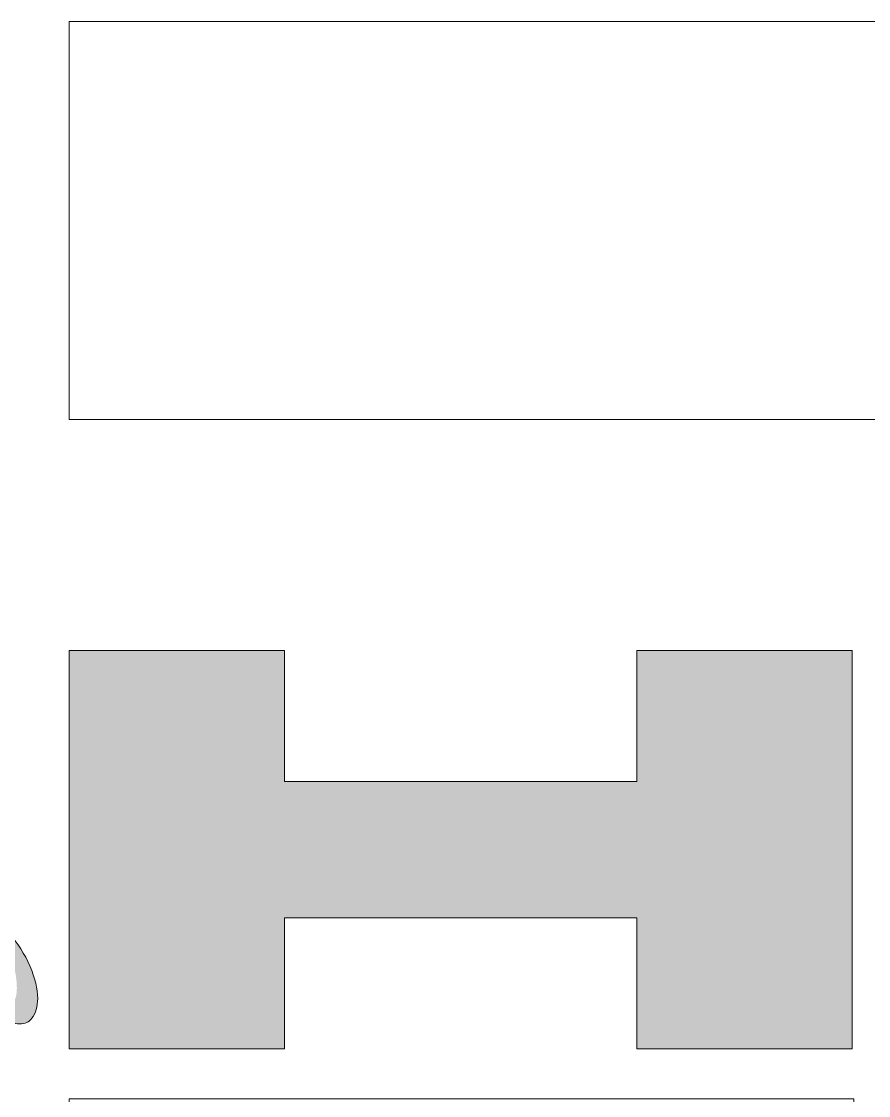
# Model space of a CAD drawing. Header units: millimetres. Extents: x -41292 to 298682, y -22072 to 33155.
# Drawn here: x 1420.7 to 1671.8, y 13934.7 to 14253.1 of the extents above; entities that cross this region are included whole.
import ezdxf

# ---------------------------------------------------------------- set-up
doc = ezdxf.new("R2010")
doc.units = ezdxf.units.MM
doc.layers.add('로고', color=7, linetype='Continuous')

# ---------------------------------------------------------------- blocks, each defined once
blk = doc.blocks.new('block 8')
at = {"layer": '로고', "true_color": 0x6d6e70}
h = blk.add_hatch(color=8, dxfattribs=at)
h.dxf.hatch_style = 2
edge = h.paths.add_edge_path()
edge.add_spline(control_points=[(68.604, -139.266), (68.604, -139.266), (68.604, -139.266), (68.604, -139.266), (68.692, -139.373), (68.692, -139.373), (68.483, -139.563), (68.349, -139.679), (68.29, -139.719), (68.173, -139.8), (68.062, -139.859), (67.955, -139.898), (67.886, -139.924), (67.818, -139.936), (67.751, -139.936), (67.704, -139.936), (67.668, -139.925), (67.644, -139.903), (67.62, -139.881), (67.609, -139.849), (67.609, -139.807), (67.609, -139.78), (67.616, -139.742), (67.631, -139.694), (67.631, -139.694), (67.741, -139.32), (67.741, -139.32), (67.583, -139.51), (67.395, -139.671), (67.177, -139.807), (67.043, -139.891), (66.921, -139.933), (66.809, -139.933), (66.702, -139.933), (66.621, -139.896), (66.564, -139.821), (66.487, -139.72), (66.448, -139.588), (66.448, -139.425), (66.448, -139.231), (66.5, -139.015), (66.604, -138.776), (66.707, -138.538), (66.846, -138.322), (67.02, -138.127), (67.194, -137.933), (67.378, -137.79), (67.57, -137.698), (67.719, -137.629), (67.909, -137.594), (68.142, -137.594), (68.201, -137.594), (68.26, -137.597), (68.321, -137.605), (68.321, -137.605), (68.387, -137.497), (68.387, -137.497), (68.387, -137.497), (68.568, -137.459), (68.568, -137.459), (68.568, -137.459), (68.362, -138.155), (68.362, -138.155), (68.28, -138.431), (68.202, -138.75), (68.129, -139.111), (68.088, -139.308), (68.068, -139.434), (68.068, -139.491), (68.068, -139.548), (68.091, -139.576), (68.137, -139.576), (68.166, -139.576), (68.213, -139.557), (68.277, -139.519), (68.39, -139.45), (68.5, -139.366), (68.604, -139.266)], knot_values=[0, 0, 0, 0, 0.0001, 0.0002, 1, 1, 1, 2, 2, 2, 3, 3, 3, 4, 4, 4, 5, 5, 5, 6, 6, 6, 7, 7, 7, 8, 8, 8, 9, 9, 9, 10, 10, 10, 11, 11, 11, 12, 12, 12, 13, 13, 13, 14, 14, 14, 15, 15, 15, 16, 16, 16, 17, 17, 17, 18, 18, 18, 19, 19, 19, 20, 20, 20, 21, 21, 21, 22, 22, 22, 23, 23, 23, 24, 24, 24, 25, 25, 25, 25], degree=3, periodic=0)
edge = h.paths.add_edge_path()
edge.add_spline(control_points=[(68.046, -137.918), (68.046, -137.918), (68.046, -137.918), (67.947, -137.898), (67.863, -137.888), (67.796, -137.888), (67.631, -137.888), (67.487, -137.933), (67.364, -138.024), (67.241, -138.115), (67.127, -138.278), (67.022, -138.514), (66.916, -138.749), (66.864, -138.984), (66.864, -139.219), (66.864, -139.343), (66.885, -139.433), (66.927, -139.488), (66.969, -139.543), (67.024, -139.571), (67.092, -139.571), (67.218, -139.571), (67.354, -139.502), (67.499, -139.366), (67.643, -139.229), (67.75, -139.033), (67.818, -138.776), (67.818, -138.776), (68.046, -137.918), (68.046, -137.918)], knot_values=[0, 0, 0, 0, 0.0001, 0.0002, 1, 1, 1, 2, 2, 2, 3, 3, 3, 4, 4, 4, 5, 5, 5, 6, 6, 6, 7, 7, 7, 8, 8, 8, 9, 9, 9, 9], degree=3, periodic=0)
at = {"layer": '로고', "lineweight": 0}
blk.add_open_spline([(68.387, -137.497), (68.387, -137.497), (68.568, -137.459), (68.568, -137.459), (68.568, -137.459), (68.362, -138.155), (68.362, -138.155), (68.28, -138.431), (68.202, -138.75), (68.129, -139.111), (68.088, -139.308), (68.068, -139.434), (68.068, -139.491), (68.068, -139.548), (68.091, -139.576), (68.137, -139.576), (68.166, -139.576), (68.213, -139.557), (68.277, -139.519), (68.39, -139.45), (68.5, -139.366), (68.604, -139.266), (68.604, -139.266), (68.692, -139.373), (68.692, -139.373), (68.483, -139.563), (68.349, -139.679), (68.29, -139.719), (68.173, -139.8), (68.062, -139.859), (67.955, -139.898), (67.886, -139.924), (67.818, -139.936), (67.751, -139.936), (67.704, -139.936), (67.668, -139.925), (67.644, -139.903), (67.62, -139.881), (67.609, -139.849), (67.609, -139.807), (67.609, -139.78), (67.616, -139.742), (67.631, -139.694), (67.631, -139.694), (67.741, -139.32), (67.741, -139.32), (67.583, -139.51), (67.395, -139.671), (67.177, -139.807), (67.043, -139.891), (66.921, -139.933), (66.809, -139.933), (66.702, -139.933), (66.621, -139.896), (66.564, -139.821), (66.487, -139.72), (66.448, -139.588), (66.448, -139.425), (66.448, -139.231), (66.5, -139.015), (66.604, -138.776), (66.707, -138.538), (66.846, -138.322), (67.02, -138.127), (67.194, -137.933), (67.378, -137.79), (67.57, -137.698), (67.719, -137.629), (67.909, -137.594), (68.142, -137.594), (68.201, -137.594), (68.26, -137.597), (68.321, -137.605), (68.321, -137.605), (68.387, -137.497), (68.387, -137.497)], degree=3, knots=[0, 0, 0, 0, 1, 1, 1, 2, 2, 2, 3, 3, 3, 4, 4, 4, 5, 5, 5, 6, 6, 6, 7, 7, 7, 8, 8, 8, 9, 9, 9, 10, 10, 10, 11, 11, 11, 12, 12, 12, 13, 13, 13, 14, 14, 14, 15, 15, 15, 16, 16, 16, 17, 17, 17, 18, 18, 18, 19, 19, 19, 20, 20, 20, 21, 21, 21, 22, 22, 22, 23, 23, 23, 24, 24, 24, 25, 25, 25, 25], dxfattribs=at)
blk = doc.blocks.new('block 9')
at = {"layer": '로고', "true_color": 0xfbb116}
h = blk.add_hatch(color=40, dxfattribs=at)
h.dxf.hatch_style = 2
h.paths.add_polyline_path([(61.518, -132.479), (61.518, -135.091), (54.481, -135.091), (54.481, -132.479), (50.181, -132.479), (50.181, -140.428), (54.481, -140.428), (54.481, -137.817), (61.518, -137.817), (61.518, -140.428), (65.818, -140.428), (65.818, -132.479)])
at = {"layer": '로고', "lineweight": 0}
for points in [[(42.434, -153.44), (42.434, -127.869), (65.818, -127.869), (65.818, -119.92), (42.434, -119.92), (34.484, -119.92), (34.484, -127.869), (34.484, -153.44), (34.484, -161.389), (42.434, -161.389), (57.869, -161.389), (65.818, -161.389), (65.818, -153.44), (65.818, -147.382), (65.818, -141.428), (57.869, -141.428), (50.151, -141.428), (50.151, -147.382), (57.869, -147.382), (57.869, -153.44), (42.434, -153.44)], [(61.518, -132.479), (61.518, -135.091), (54.481, -135.091), (54.481, -132.479), (50.181, -132.479), (50.181, -140.428), (54.481, -140.428), (54.481, -137.817), (61.518, -137.817), (61.518, -140.428), (65.818, -140.428), (65.818, -132.479), (61.518, -132.479)]]:
    blk.add_lwpolyline(points, dxfattribs=at)
blk = doc.blocks.new('block 6')
at = {"layer": '로고'}
for name in ['block 9', 'block 8']:
    blk.add_blockref(name, (0, 0), dxfattribs=at)
blk = doc.blocks.new('로고')
at = {"layer": '로고', "lineweight": 0}
for p, q in [((187309.12, 8127.89), (188061.15, 8127.89)), ((188061.15, 8127.89), (188061.15, 7937.11)), ((188061.15, 7937.11), (187499.93, 7937.11))]:
    blk.add_line(p, q, dxfattribs=at)
at = {"layer": '로고', "lineweight": 0, "xscale": 24, "yscale": 24, "zscale": 24}
blk.add_blockref('block 6', (186481.51, 11005.97), dxfattribs=at)

msp = doc.modelspace()

# ---------------------------------------------------------------- block references
at = {"xscale": -0.6186428194778273, "yscale": 0.6186428194778273, "zscale": 0.6186428194778273}
msp.add_blockref('로고', (117777.55, 9224.81), dxfattribs=at)

doc.saveas('drawing.dxf')
